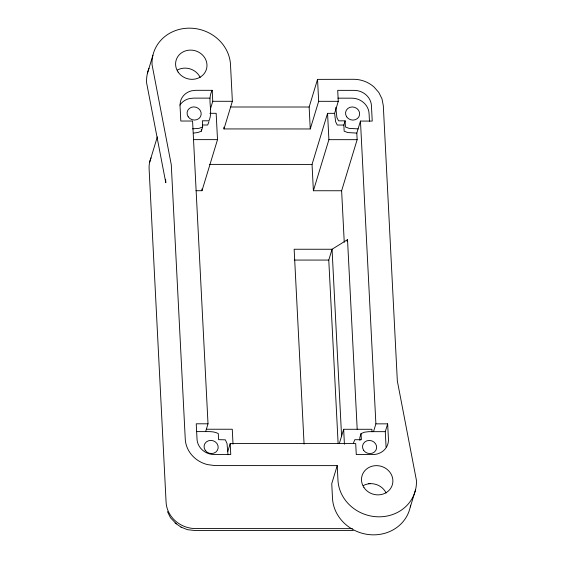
<?xml version="1.0" encoding="UTF-8"?>
<svg xmlns="http://www.w3.org/2000/svg" width="563" height="563" viewBox="0 0 563 563"><rect width="100%" height="100%" fill="white"/><g stroke="black" fill="none" stroke-linecap="round" stroke-linejoin="round"><path stroke-width="0.84" d="M147.436 73.267L152.911 55.244M149.716 161.947L157.323 136.908M193.637 133.051L197.873 132.523L201.385 131.144L202.666 126.935L202.349 120.799L208.936 120.799C213.483 111.15 206.825 99.904 212.202 90.319L195.727 90.312L191.483 90.84A16.601 15.236 16.9 0 0 180.392 101.699L180.033 105.668L180.814 121.024L192.581 121.031L208.014 423.805L205.636 431.617L196.396 431.61M210.386 109.102L212.758 101.291L212.202 90.319M196.001 190.709L201.99 190.709L217.508 139.638L216.164 113.311L209.893 113.304M223.975 128.934L232.371 101.298L230.506 64.731A39.53 36.271 16.9 0 0 189.414 28.157A39.53 36.271 16.9 0 0 152.059 64.71L171.272 164.692L185.262 439.154A28.467 26.123 16.9 0 0 207.487 464.595L214.848 465.587L337.223 465.622L337.969 480.246A39.53 36.278 16.9 0 0 379.054 516.827A39.53 36.278 16.9 0 0 416.416 480.267L397.337 380.989L383.312 105.724L382.003 98.884L378.843 92.515L374.057 87.04A28.565 26.215 16.9 0 0 353.627 79.292L317.546 79.376L309.143 107.019L310.262 128.962L223.975 128.934L223.884 127.182M310.262 128.962L318.665 101.319L317.546 79.376M341.628 190.751L313.387 190.744L312.043 164.417L327.56 113.339L334.619 113.339L338.272 101.326L337.716 90.354L354.19 90.362A16.601 15.236 16.9 0 1 371.446 105.724L372.227 121.08L360.461 121.073L356.808 133.093L357.146 139.673L341.628 190.751L344.253 242.273M227.825 451.364L230.197 443.553L355.71 443.588L356.273 454.559L372.748 454.566A16.601 15.236 16.8 0 0 388.442 439.21L387.654 423.855L375.887 423.848L373.515 431.659M313.387 190.744L328.905 139.666L327.56 113.339M356.808 133.093L347.814 132.565L344.162 131.186L343.845 125.042L345.126 120.841L338.539 120.841L336.885 117.498L335.815 107.449M338.117 443.489L328.771 260.071L332.057 249.254L347.526 239.641L357.188 429.203M347.04 241.245L347.526 239.641M339.334 443.51L343.662 429.28L371.904 429.287L372.03 431.751M337.223 465.622L331.748 483.645L332.494 498.269A39.53 36.278 16.9 0 0 368.441 534.533A39.53 36.278 16.9 0 0 410.082 507.756L415.564 489.733M387.654 423.855L385.282 431.666L368.807 431.659L364.571 432.18L361.059 433.566L359.785 437.768L359.919 440.4M208.972 121.671L207.656 125.007L202.722 125.007M353.473 443.039L354.789 439.703L361.376 439.703L361.059 433.566M202.666 126.935L199.154 128.322L192.567 128.843M209.823 98.131L193.355 98.124L189.112 98.652A16.601 15.236 16.9 0 0 179.886 105.119M337.941 98.166L351.819 98.173A16.601 15.236 16.9 0 1 369.075 113.536L369.462 121.214M212.758 101.291L232.371 101.298M318.665 101.319L338.272 101.326M230.696 106.998L309.143 107.019M343.845 125.042L337.265 125.042L335.611 121.707L334.619 113.339M358.089 128.885L349.088 128.364L345.436 126.978L345.126 120.841M193.545 139.631L217.508 139.638M328.905 139.666L357.146 139.673M209.422 164.389L312.043 164.417M294.308 260.064L328.771 260.071M208.014 423.805L196.241 423.798L196.994 438.542A16.616 15.257 16.9 0 0 213.623 454.524L230.76 454.524L230.197 443.553M206.593 429.238L232.266 429.245L233.026 444.165M352.389 528.629L195.671 528.58A28.467 26.123 16.9 0 1 166.092 502.245L149.104 168.759A28.46 26.116 16.9 0 1 151.067 157.893M353.24 530.529L194.777 530.487L187.479 529.684L180.962 527.074M205.636 431.617C209.915 431.575 214.419 431.441 218.289 433.566L218.599 439.661L225.362 439.83L227.037 443.595L227.994 454.742M167.464 511.626L170.505 517.763L176.219 523.78M175.107 523.034L181.469 527.404M385.282 431.666L386.063 447.022M360.461 121.073L375.887 423.848M343.662 429.28L344.422 444.193M341.579 436.184L332.057 249.254L294.146 249.247L304.076 444.073M201.301 129.391L201.385 131.144M201.899 188.957L201.99 190.709M165.621 179.245L165.796 182.715L146.584 82.733A39.53 36.285 16.9 0 1 149.019 68.334M370.292 483.554A28.565 26.215 16.9 0 1 368.652 483.645M177.317 70.072A15.813 14.511 16.9 0 1 200.189 77.504M410.582 505.222A39.53 36.278 16.9 0 1 410.272 506.925M363.226 485.616A15.813 14.511 16.9 0 1 386.098 493.047M205.178 450.259A7.115 6.531 16.9 0 0 217.409 450.266A7.115 6.531 16.9 0 0 210.794 440.393A7.115 6.531 16.9 0 0 205.178 450.259M188.19 116.773A7.115 6.531 16.9 0 0 200.414 116.78A7.115 6.531 16.9 0 0 193.799 106.9A7.115 6.531 16.9 0 0 188.19 116.773M346.653 116.815A7.115 6.531 16.9 0 0 358.877 116.822A7.115 6.531 16.9 0 0 352.262 106.949A7.115 6.531 16.9 0 0 346.653 116.815M363.642 450.309A7.115 6.531 16.9 0 0 375.873 450.309A7.115 6.531 16.9 0 0 369.258 440.435A7.115 6.531 16.9 0 0 363.642 450.309M178.07 72.022A15.813 14.511 16.9 0 0 205.242 72.036A15.813 14.511 16.9 0 0 190.54 50.093A15.813 14.511 16.9 0 0 178.07 72.022M363.98 487.565A15.813 14.511 16.9 0 0 391.151 487.572A15.813 14.511 16.9 0 0 376.45 465.629A15.813 14.511 16.9 0 0 363.98 487.565"/></g></svg>
